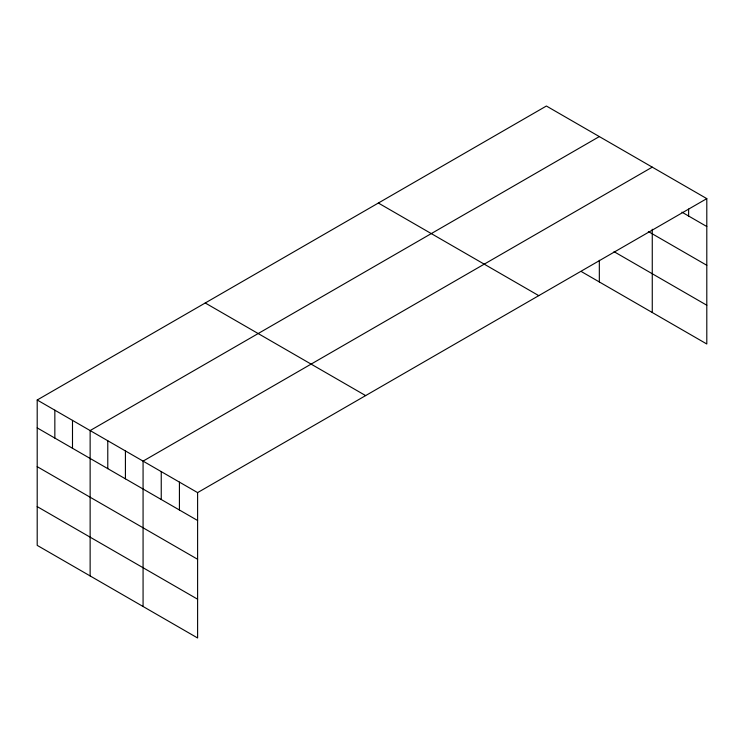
<?xml version="1.0" encoding="UTF-8"?>
<svg xmlns="http://www.w3.org/2000/svg" width="744" height="744" viewBox="0 0 744 744"><rect width="100%" height="100%" fill="white"/><g stroke="black" fill="none" stroke-linecap="round" stroke-linejoin="round"><path stroke-width="1.12" d="M706.8 198.629L197.606 492.612L197.606 637.98L37.2 545.371L37.2 400.002L546.394 106.02L706.8 198.629L706.8 343.998L581.687 271.765M599.329 136.58L90.136 430.562L90.136 575.93M652.265 167.14L143.071 461.122L143.071 606.49M681.923 212.161L706.8 226.529M648.34 231.542L706.8 265.292M614.033 251.677L706.8 305.235M378.361 203.038L538.768 295.647M205.232 302.985L365.639 395.594M37.2 400.002L197.606 492.612M37.2 427.893L197.606 520.502M37.2 466.665L197.606 559.274M37.2 506.608L197.606 599.208M688.619 209.055L688.619 216.03M652.265 229.245L652.265 312.508M599.329 260.288L599.329 281.948M179.425 482.112L179.425 510.012M161.243 471.622L161.243 499.512M125.42 450.938L125.42 478.829M107.778 440.746L107.778 468.646M72.494 420.379L72.494 448.269M54.842 410.186L54.842 438.086"/></g></svg>
